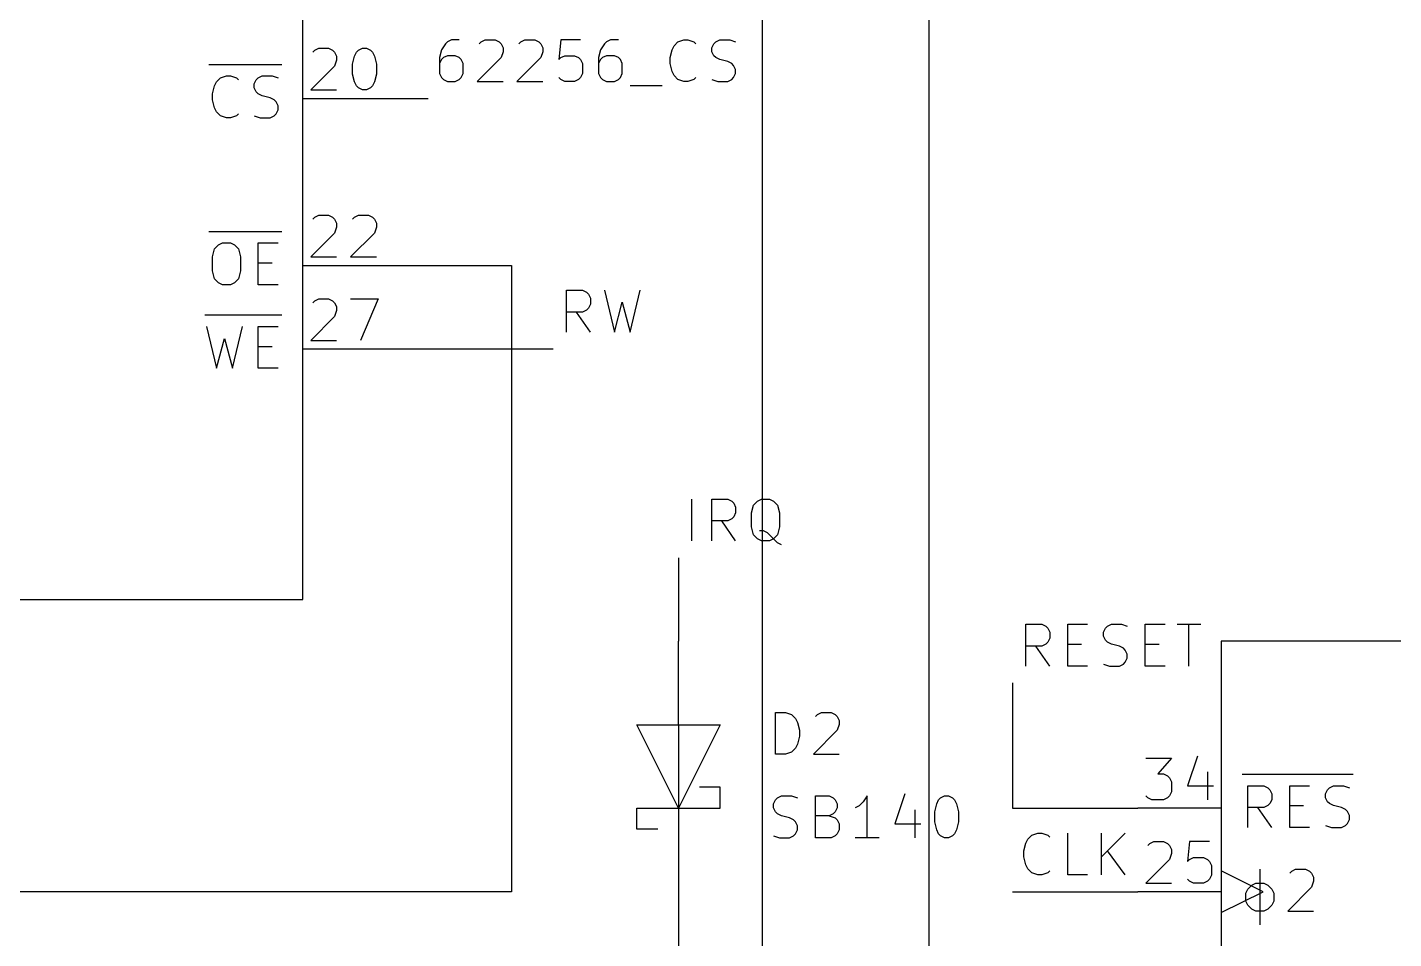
# Model space of a CAD drawing. Header units: millimetres. Extents: x 10 to 287, y -200 to -10.
# Drawn here: x 118.62 to 160.18, y -96.68 to -68.96 of the extents above; entities that cross this region are included whole.
import ezdxf

# ---------------------------------------------------------------- set-up
doc = ezdxf.new("R2010")
doc.units = ezdxf.units.MM
for name, color, linetype in [('BLUE', 174, 'CONTINUOUS'), ('GREENSIXTYFIVE', 129, 'CONTINUOUS'), ('LIGHTGREEN', 92, 'CONTINUOUS'), ('LIGHTRED', 12, 'CONTINUOUS'), ('RED', 14, 'CONTINUOUS'), ('REDSIX', 19, 'CONTINUOUS'), ('WHITE', 250, 'CONTINUOUS')]:
    doc.layers.add(name, color=color, linetype=linetype)

msp = doc.modelspace()

# ---------------------------------------------------------------- linework, layer by layer
at = {"layer": 'BLUE', "linetype": 'CONTINUOUS'}
for p, q in [((140.97, -50.8), (140.97, -189.23)), ((146.05, -99.06), (146.05, -55.88))]:
    msp.add_line(p, q, dxfattribs=at)
at = {"layer": 'GREENSIXTYFIVE', "linetype": 'CONTINUOUS'}
for p, q in [((124.1395, -70.085), (126.365, -70.085)), ((124.1395, -70.085), (126.365, -70.085)), ((124.3148, -70.7399), (124.3753, -70.619)), ((124.3148, -70.7399), (124.3753, -70.619)), ((124.3753, -70.619), (124.4963, -70.498)), ((124.3753, -70.619), (124.4963, -70.498)), ((124.4963, -70.498), (124.6777, -70.4375)), ((124.4963, -70.498), (124.6777, -70.4375)), ((124.6777, -70.4375), (124.7986, -70.4375)), ((124.6777, -70.4375), (124.7986, -70.4375)), ((124.7986, -70.4375), (124.9801, -70.498)), ((124.7986, -70.4375), (124.9801, -70.498)), ((124.9801, -70.498), (125.0405, -70.5585)), ((124.9801, -70.498), (125.0405, -70.5585)), ((125.5244, -70.6794), (125.5848, -70.5585)), ((125.5244, -70.6794), (125.5848, -70.5585)), ((125.5848, -70.5585), (125.6453, -70.498)), ((125.5848, -70.5585), (125.6453, -70.498)), ((125.6453, -70.498), (125.7663, -70.4375)), ((125.6453, -70.498), (125.7663, -70.4375)), ((125.7663, -70.4375), (126.0686, -70.4375)), ((125.7663, -70.4375), (126.0686, -70.4375)), ((126.0686, -70.4375), (126.2501, -70.498)), ((126.0686, -70.4375), (126.2501, -70.498)), ((124.2544, -70.9818), (124.3148, -70.7399)), ((124.2544, -70.9818), (124.3148, -70.7399)), ((124.2544, -71.1632), (124.2544, -70.9818)), ((124.2544, -71.1632), (124.2544, -70.9818)), ((125.5244, -70.8004), (125.5244, -70.6794)), ((125.5244, -70.8004), (125.5244, -70.6794)), ((125.5848, -70.9213), (125.5244, -70.8004)), ((125.5848, -70.9213), (125.5244, -70.8004)), ((125.6453, -70.9818), (125.5848, -70.9213)), ((125.6453, -70.9818), (125.5848, -70.9213)), ((125.7663, -71.0423), (125.6453, -70.9818)), ((125.7663, -71.0423), (125.6453, -70.9818)), ((126.0082, -71.1028), (125.7663, -71.0423)), ((126.0082, -71.1028), (125.7663, -71.0423)), ((124.3148, -71.4051), (124.2544, -71.1632)), ((124.3148, -71.4051), (124.2544, -71.1632)), ((124.3753, -71.5261), (124.3148, -71.4051)), ((124.3753, -71.5261), (124.3148, -71.4051)), ((126.1291, -71.1632), (126.0082, -71.1028)), ((126.1291, -71.1632), (126.0082, -71.1028)), ((126.1896, -71.2237), (126.1291, -71.1632)), ((126.1896, -71.2237), (126.1291, -71.1632)), ((126.2501, -71.3447), (126.1896, -71.2237)), ((126.2501, -71.3447), (126.1896, -71.2237)), ((126.1896, -71.5866), (126.2501, -71.4656)), ((126.1896, -71.5866), (126.2501, -71.4656)), ((126.2501, -71.4656), (126.2501, -71.3447)), ((126.2501, -71.4656), (126.2501, -71.3447)), ((124.4963, -71.6471), (124.3753, -71.5261)), ((124.4963, -71.6471), (124.3753, -71.5261)), ((124.6777, -71.7075), (124.4963, -71.6471)), ((124.6777, -71.7075), (124.4963, -71.6471)), ((124.7986, -71.7075), (124.6777, -71.7075)), ((124.7986, -71.7075), (124.6777, -71.7075)), ((124.9801, -71.6471), (124.7986, -71.7075)), ((124.9801, -71.6471), (124.7986, -71.7075)), ((125.0405, -71.5866), (124.9801, -71.6471)), ((125.0405, -71.5866), (124.9801, -71.6471)), ((125.5244, -71.6471), (125.7058, -71.7075)), ((125.5244, -71.6471), (125.7058, -71.7075)), ((125.7058, -71.7075), (126.0082, -71.7075)), ((125.7058, -71.7075), (126.0082, -71.7075)), ((126.0082, -71.7075), (126.1291, -71.6471)), ((126.0082, -71.7075), (126.1291, -71.6471)), ((126.1291, -71.6471), (126.1896, -71.5866)), ((126.1291, -71.6471), (126.1896, -71.5866)), ((124.1395, -75.165), (126.365, -75.165)), ((124.1395, -75.165), (126.365, -75.165)), ((124.3148, -75.699), (124.4358, -75.578)), ((124.3148, -75.699), (124.4358, -75.578)), ((124.4358, -75.578), (124.5567, -75.5175)), ((124.4358, -75.578), (124.5567, -75.5175)), ((124.5567, -75.5175), (124.7986, -75.5175)), ((124.5567, -75.5175), (124.7986, -75.5175)), ((124.7986, -75.5175), (124.9196, -75.578)), ((124.7986, -75.5175), (124.9196, -75.578)), ((124.9196, -75.578), (125.0405, -75.699)), ((124.9196, -75.578), (125.0405, -75.699)), ((125.6453, -76.7875), (125.6453, -75.5175)), ((125.6453, -75.5175), (126.2501, -75.5175)), ((125.6453, -76.7875), (125.6453, -75.5175)), ((125.6453, -75.5175), (126.2501, -75.5175)), ((124.2544, -75.9409), (124.3148, -75.699)), ((124.2544, -75.9409), (124.3148, -75.699)), ((124.2544, -76.3642), (124.2544, -75.9409)), ((124.2544, -76.3642), (124.2544, -75.9409)), ((125.0405, -75.699), (125.101, -75.9409)), ((125.0405, -75.699), (125.101, -75.9409)), ((125.101, -75.9409), (125.101, -76.3642)), ((125.101, -75.9409), (125.101, -76.3642)), ((124.3148, -76.6061), (124.2544, -76.3642)), ((124.3148, -76.6061), (124.2544, -76.3642)), ((125.101, -76.3642), (125.0405, -76.6061)), ((125.101, -76.3642), (125.0405, -76.6061)), ((125.6453, -76.1223), (126.0687, -76.1223)), ((125.6453, -76.1223), (126.0687, -76.1223)), ((124.4358, -76.7271), (124.3148, -76.6061)), ((124.4358, -76.7271), (124.3148, -76.6061)), ((124.5567, -76.7875), (124.4358, -76.7271)), ((124.5567, -76.7875), (124.4358, -76.7271)), ((124.7986, -76.7875), (124.5567, -76.7875)), ((124.7986, -76.7875), (124.5567, -76.7875)), ((124.9196, -76.7271), (124.7986, -76.7875)), ((124.9196, -76.7271), (124.7986, -76.7875)), ((125.0405, -76.6061), (124.9196, -76.7271)), ((125.0405, -76.6061), (124.9196, -76.7271)), ((126.2501, -76.7875), (125.6453, -76.7875)), ((126.2501, -76.7875), (125.6453, -76.7875)), ((124.0186, -77.705), (126.365, -77.705)), ((124.0186, -77.705), (126.365, -77.705)), ((124.073, -78.0575), (124.3754, -79.3275)), ((124.073, -78.0575), (124.3754, -79.3275)), ((124.8592, -79.3275), (125.1616, -78.0575)), ((124.8592, -79.3275), (125.1616, -78.0575)), ((125.6453, -79.3275), (125.6453, -78.0575)), ((125.6453, -78.0575), (126.2501, -78.0575)), ((125.6453, -79.3275), (125.6453, -78.0575)), ((125.6453, -78.0575), (126.2501, -78.0575)), ((124.3754, -79.3275), (124.6173, -78.4204)), ((124.3754, -79.3275), (124.6173, -78.4204)), ((124.6173, -78.4204), (124.8592, -79.3275)), ((124.6173, -78.4204), (124.8592, -79.3275)), ((125.6453, -78.6623), (126.0687, -78.6623)), ((125.6453, -78.6623), (126.0687, -78.6623)), ((126.2501, -79.3275), (125.6453, -79.3275)), ((126.2501, -79.3275), (125.6453, -79.3275)), ((141.3835, -91.0665), (141.3835, -89.7965)), ((141.3835, -89.7965), (141.6859, -89.7965)), ((141.6859, -89.7965), (141.8673, -89.857)), ((141.8673, -89.857), (141.9883, -89.978)), ((141.9883, -89.978), (142.0488, -90.0989)), ((142.0488, -90.0989), (142.1092, -90.3408)), ((142.5931, -89.9175), (142.6535, -89.857)), ((142.6535, -89.857), (142.7745, -89.7965)), ((142.7745, -89.7965), (143.0769, -89.7965)), ((143.0769, -89.7965), (143.1978, -89.857)), ((143.1978, -89.857), (143.2583, -89.9175)), ((143.2583, -89.9175), (143.3188, -90.0384)), ((143.3188, -90.1594), (143.2583, -90.3408)), ((143.3188, -90.0384), (143.3188, -90.1594)), ((142.1092, -90.5222), (142.0488, -90.7641)), ((142.1092, -90.3408), (142.1092, -90.5222)), ((143.2583, -90.3408), (142.5326, -91.0665)), ((141.8673, -91.0061), (141.6859, -91.0665)), ((141.9883, -90.8851), (141.8673, -91.0061)), ((142.0488, -90.7641), (141.9883, -90.8851)), ((141.6859, -91.0665), (141.3835, -91.0665)), ((142.5326, -91.0665), (143.3188, -91.0665)), ((155.575, -91.675), (158.9495, -91.675)), ((155.575, -91.675), (158.9495, -91.675)), ((155.7503, -93.2975), (155.7503, -92.0275)), ((155.7503, -92.0275), (156.2341, -92.0275)), ((155.7503, -93.2975), (155.7503, -92.0275)), ((155.7503, -92.0275), (156.2341, -92.0275)), ((156.2341, -92.0275), (156.3551, -92.088)), ((156.2341, -92.0275), (156.3551, -92.088)), ((156.3551, -92.088), (156.4156, -92.1485)), ((156.3551, -92.088), (156.4156, -92.1485)), ((156.4156, -92.1485), (156.476, -92.2694)), ((156.4156, -92.1485), (156.476, -92.2694)), ((157.0203, -93.2975), (157.0203, -92.0275)), ((157.0203, -92.0275), (157.6251, -92.0275)), ((157.0203, -93.2975), (157.0203, -92.0275)), ((157.0203, -92.0275), (157.6251, -92.0275)), ((158.1089, -92.2694), (158.1693, -92.1485)), ((158.1089, -92.2694), (158.1693, -92.1485)), ((158.1693, -92.1485), (158.2298, -92.088)), ((158.1693, -92.1485), (158.2298, -92.088)), ((158.2298, -92.088), (158.3508, -92.0275)), ((158.2298, -92.088), (158.3508, -92.0275)), ((158.3508, -92.0275), (158.6531, -92.0275)), ((158.3508, -92.0275), (158.6531, -92.0275)), ((158.6531, -92.0275), (158.8346, -92.088)), ((158.6531, -92.0275), (158.8346, -92.088)), ((141.3231, -92.5784), (141.3835, -92.4575)), ((141.3231, -92.6994), (141.3231, -92.5784)), ((141.3835, -92.4575), (141.444, -92.397)), ((141.444, -92.397), (141.565, -92.3365)), ((141.565, -92.3365), (141.8673, -92.3365)), ((141.8673, -92.3365), (142.0488, -92.397)), ((142.593, -93.6065), (142.593, -92.3365)), ((142.593, -92.3365), (143.0164, -92.3365)), ((143.0164, -92.3365), (143.1373, -92.397)), ((143.1373, -92.397), (143.1978, -92.4575)), ((143.1978, -92.4575), (143.2583, -92.5784)), ((143.2583, -92.5784), (143.2583, -92.6994)), ((143.9235, -92.6389), (143.8026, -92.6994)), ((144.0445, -92.518), (143.9235, -92.6389)), ((144.1654, -92.3365), (144.0445, -92.518)), ((144.1654, -93.6065), (144.1654, -92.3365)), ((145.3144, -92.2761), (145.0121, -93.1832)), ((146.2216, -92.8203), (146.282, -92.5784)), ((146.282, -92.5784), (146.3425, -92.4575)), ((146.3425, -92.4575), (146.403, -92.397)), ((146.403, -92.397), (146.5239, -92.3365)), ((146.5239, -92.3365), (146.6449, -92.3365)), ((146.6449, -92.3365), (146.7658, -92.397)), ((146.7658, -92.397), (146.8263, -92.4575)), ((146.8263, -92.4575), (146.8868, -92.5784)), ((146.8868, -92.5784), (146.9473, -92.8203)), ((156.3551, -92.6323), (156.2341, -92.6928)), ((156.3551, -92.6323), (156.2341, -92.6928)), ((156.4156, -92.5718), (156.3551, -92.6323)), ((156.4156, -92.5718), (156.3551, -92.6323)), ((156.476, -92.4509), (156.4156, -92.5718)), ((156.476, -92.4509), (156.4156, -92.5718)), ((156.476, -92.2694), (156.476, -92.4509)), ((156.476, -92.2694), (156.476, -92.4509)), ((157.0203, -92.6323), (157.4437, -92.6323)), ((157.0203, -92.6323), (157.4437, -92.6323)), ((158.1089, -92.3904), (158.1089, -92.2694)), ((158.1089, -92.3904), (158.1089, -92.2694)), ((158.1693, -92.5113), (158.1089, -92.3904)), ((158.1693, -92.5113), (158.1089, -92.3904)), ((158.2298, -92.5718), (158.1693, -92.5113)), ((158.2298, -92.5718), (158.1693, -92.5113)), ((158.3508, -92.6323), (158.2298, -92.5718)), ((158.3508, -92.6323), (158.2298, -92.5718)), ((158.5927, -92.6928), (158.3508, -92.6323)), ((158.5927, -92.6928), (158.3508, -92.6323)), ((141.3835, -92.8203), (141.3231, -92.6994)), ((141.444, -92.8808), (141.3835, -92.8203)), ((141.565, -92.9413), (141.444, -92.8808)), ((141.8069, -93.0018), (141.565, -92.9413)), ((141.9278, -93.0622), (141.8069, -93.0018)), ((141.9883, -93.1227), (141.9278, -93.0622)), ((143.0164, -92.9413), (142.593, -92.9413)), ((143.1373, -92.8808), (143.0164, -92.9413)), ((143.0164, -92.9413), (143.1978, -93.0018)), ((143.1978, -92.8203), (143.1373, -92.8808)), ((143.2583, -92.6994), (143.1978, -92.8203)), ((143.1978, -93.0018), (143.2583, -93.0622)), ((143.2583, -93.0622), (143.3187, -93.1832)), ((145.6168, -92.7599), (145.6168, -93.6065)), ((146.2216, -93.1227), (146.2216, -92.8203)), ((146.9473, -92.8203), (146.9473, -93.1227)), ((156.2341, -92.6928), (155.7503, -92.6928)), ((156.2341, -92.6928), (155.7503, -92.6928)), ((156.476, -93.2975), (156.0527, -92.6928)), ((156.476, -93.2975), (156.0527, -92.6928)), ((158.7136, -92.7532), (158.5927, -92.6928)), ((158.7136, -92.7532), (158.5927, -92.6928)), ((158.7741, -92.8137), (158.7136, -92.7532)), ((158.7741, -92.8137), (158.7136, -92.7532)), ((158.8346, -92.9347), (158.7741, -92.8137)), ((158.8346, -92.9347), (158.7741, -92.8137)), ((158.7741, -93.1766), (158.8346, -93.0556)), ((158.7741, -93.1766), (158.8346, -93.0556)), ((158.8346, -93.0556), (158.8346, -92.9347)), ((158.8346, -93.0556), (158.8346, -92.9347)), ((141.9278, -93.5461), (141.9883, -93.4856)), ((142.0488, -93.2437), (141.9883, -93.1227)), ((141.9883, -93.4856), (142.0488, -93.3646)), ((142.0488, -93.3646), (142.0488, -93.2437)), ((143.2583, -93.4856), (143.1978, -93.5461)), ((143.3187, -93.3646), (143.2583, -93.4856)), ((143.3187, -93.1832), (143.3187, -93.3646)), ((145.0121, -93.1832), (145.7982, -93.1832)), ((146.282, -93.3646), (146.2216, -93.1227)), ((146.3425, -93.4856), (146.282, -93.3646)), ((146.403, -93.5461), (146.3425, -93.4856)), ((146.8263, -93.4856), (146.7658, -93.5461)), ((146.8868, -93.3646), (146.8263, -93.4856)), ((146.9473, -93.1227), (146.8868, -93.3646)), ((157.6251, -93.2975), (157.0203, -93.2975)), ((157.6251, -93.2975), (157.0203, -93.2975)), ((158.1089, -93.2371), (158.2903, -93.2975)), ((158.1089, -93.2371), (158.2903, -93.2975)), ((158.2903, -93.2975), (158.5927, -93.2975)), ((158.2903, -93.2975), (158.5927, -93.2975)), ((158.5927, -93.2975), (158.7136, -93.2371)), ((158.5927, -93.2975), (158.7136, -93.2371)), ((158.7136, -93.2371), (158.7741, -93.1766)), ((158.7136, -93.2371), (158.7741, -93.1766)), ((141.3231, -93.5461), (141.5045, -93.6065)), ((141.5045, -93.6065), (141.8069, -93.6065)), ((141.8069, -93.6065), (141.9278, -93.5461)), ((143.0768, -93.6065), (142.593, -93.6065)), ((143.1978, -93.5461), (143.0768, -93.6065)), ((144.5283, -93.6065), (143.8026, -93.6065)), ((146.5239, -93.6065), (146.403, -93.5461)), ((146.6449, -93.6065), (146.5239, -93.6065)), ((146.7658, -93.5461), (146.6449, -93.6065)), ((156.1132, -94.5675), (156.1132, -96.2609)), ((156.1132, -94.5675), (156.1132, -96.2609)), ((157.0204, -94.6885), (157.0808, -94.628)), ((157.0204, -94.6885), (157.0808, -94.628)), ((157.0808, -94.628), (157.2018, -94.5675)), ((157.0808, -94.628), (157.2018, -94.5675)), ((157.2018, -94.5675), (157.5042, -94.5675)), ((157.2018, -94.5675), (157.5042, -94.5675)), ((157.5042, -94.5675), (157.6251, -94.628)), ((157.5042, -94.5675), (157.6251, -94.628)), ((157.6251, -94.628), (157.6856, -94.6885)), ((157.6251, -94.628), (157.6856, -94.6885)), ((157.6856, -94.6885), (157.7461, -94.8094)), ((157.6856, -94.6885), (157.7461, -94.8094)), ((155.6899, -95.2932), (155.7503, -95.1723)), ((155.6899, -95.2932), (155.7503, -95.1723)), ((155.7503, -95.1723), (155.8713, -95.0513)), ((155.7503, -95.1723), (155.8713, -95.0513)), ((155.8713, -95.0513), (155.9922, -94.9909)), ((155.8713, -95.0513), (155.9922, -94.9909)), ((155.9922, -94.9909), (156.2341, -94.9909)), ((155.9922, -94.9909), (156.2341, -94.9909)), ((156.2341, -94.9909), (156.3551, -95.0513)), ((156.2341, -94.9909), (156.3551, -95.0513)), ((156.3551, -95.0513), (156.476, -95.1723)), ((156.3551, -95.0513), (156.476, -95.1723)), ((156.476, -95.1723), (156.5365, -95.2932)), ((156.476, -95.1723), (156.5365, -95.2932)), ((157.6856, -95.1118), (156.9599, -95.8375)), ((157.6856, -95.1118), (156.9599, -95.8375)), ((157.7461, -94.9304), (157.6856, -95.1118)), ((157.7461, -94.9304), (157.6856, -95.1118)), ((157.7461, -94.8094), (157.7461, -94.9304)), ((157.7461, -94.8094), (157.7461, -94.9304)), ((155.6899, -95.5351), (155.6899, -95.2932)), ((155.6899, -95.5351), (155.6899, -95.2932)), ((155.7503, -95.6561), (155.6899, -95.5351)), ((155.7503, -95.6561), (155.6899, -95.5351)), ((156.5365, -95.5351), (156.476, -95.6561)), ((156.5365, -95.5351), (156.476, -95.6561)), ((156.5365, -95.2932), (156.5365, -95.5351)), ((156.5365, -95.2932), (156.5365, -95.5351)), ((155.8713, -95.7771), (155.7503, -95.6561)), ((155.8713, -95.7771), (155.7503, -95.6561)), ((155.9922, -95.8375), (155.8713, -95.7771)), ((155.9922, -95.8375), (155.8713, -95.7771)), ((156.2341, -95.8375), (155.9922, -95.8375)), ((156.2341, -95.8375), (155.9922, -95.8375)), ((156.3551, -95.7771), (156.2341, -95.8375)), ((156.3551, -95.7771), (156.2341, -95.8375)), ((156.476, -95.6561), (156.3551, -95.7771)), ((156.476, -95.6561), (156.3551, -95.7771)), ((156.9599, -95.8375), (157.7461, -95.8375)), ((156.9599, -95.8375), (157.7461, -95.8375))]:
    msp.add_line(p, q, dxfattribs=at)
at = {"layer": 'LIGHTGREEN', "linetype": 'CONTINUOUS'}
for p, q in [((129.54, -71.12), (130.81, -71.12)), ((129.54, -76.2), (133.35, -76.2)), ((133.35, -76.2), (133.35, -95.25)), ((129.54, -78.74), (134.62, -78.74)), ((138.43, -85.09), (138.43, -87.63)), ((148.59, -88.9), (148.59, -92.71)), ((148.59, -92.71), (152.4, -92.71)), ((133.35, -95.25), (102.87, -95.25)), ((138.43, -95.25), (138.43, -100.33)), ((148.59, -95.25), (152.4, -95.25))]:
    msp.add_line(p, q, dxfattribs=at)
at = {"layer": 'LIGHTRED', "linetype": 'CONTINUOUS'}
for p, q in [((127.3024, -69.7139), (127.3628, -69.6534)), ((127.3024, -69.7139), (127.3628, -69.6534)), ((127.3628, -69.6534), (127.4838, -69.5929)), ((127.3628, -69.6534), (127.4838, -69.5929)), ((127.4838, -69.5929), (127.7862, -69.5929)), ((127.4838, -69.5929), (127.7862, -69.5929)), ((127.7862, -69.5929), (127.9071, -69.6534)), ((127.7862, -69.5929), (127.9071, -69.6534)), ((127.9071, -69.6534), (127.9676, -69.7139)), ((127.9071, -69.6534), (127.9676, -69.7139)), ((127.9676, -69.7139), (128.0281, -69.8348)), ((127.9676, -69.7139), (128.0281, -69.8348)), ((128.5723, -69.8348), (128.6328, -69.7139)), ((128.5723, -69.8348), (128.6328, -69.7139)), ((128.6328, -69.7139), (128.6933, -69.6534)), ((128.6328, -69.7139), (128.6933, -69.6534)), ((128.6933, -69.6534), (128.8142, -69.5929)), ((128.6933, -69.6534), (128.8142, -69.5929)), ((128.8142, -69.5929), (128.9352, -69.5929)), ((128.8142, -69.5929), (128.9352, -69.5929)), ((128.9352, -69.5929), (129.0561, -69.6534)), ((128.9352, -69.5929), (129.0561, -69.6534)), ((129.0561, -69.6534), (129.1166, -69.7139)), ((129.0561, -69.6534), (129.1166, -69.7139)), ((129.1166, -69.7139), (129.1771, -69.8348)), ((129.1166, -69.7139), (129.1771, -69.8348)), ((127.9676, -70.1372), (127.2419, -70.8629)), ((127.9676, -70.1372), (127.2419, -70.8629)), ((128.0281, -69.9558), (127.9676, -70.1372)), ((128.0281, -69.9558), (127.9676, -70.1372)), ((128.0281, -69.8348), (128.0281, -69.9558)), ((128.0281, -69.8348), (128.0281, -69.9558)), ((128.5119, -70.0767), (128.5723, -69.8348)), ((128.5119, -70.0767), (128.5723, -69.8348)), ((128.5119, -70.3791), (128.5119, -70.0767)), ((128.5119, -70.3791), (128.5119, -70.0767)), ((129.1771, -69.8348), (129.2376, -70.0767)), ((129.1771, -69.8348), (129.2376, -70.0767)), ((129.2376, -70.0767), (129.2376, -70.3791)), ((129.2376, -70.0767), (129.2376, -70.3791)), ((128.5723, -70.621), (128.5119, -70.3791)), ((128.5723, -70.621), (128.5119, -70.3791)), ((128.6328, -70.742), (128.5723, -70.621)), ((128.6328, -70.742), (128.5723, -70.621)), ((129.1771, -70.621), (129.1166, -70.742)), ((129.1771, -70.621), (129.1166, -70.742)), ((129.2376, -70.3791), (129.1771, -70.621)), ((129.2376, -70.3791), (129.1771, -70.621)), ((127.2419, -70.8629), (128.0281, -70.8629)), ((127.2419, -70.8629), (128.0281, -70.8629)), ((128.6933, -70.8025), (128.6328, -70.742)), ((128.6933, -70.8025), (128.6328, -70.742)), ((128.8142, -70.8629), (128.6933, -70.8025)), ((128.8142, -70.8629), (128.6933, -70.8025)), ((128.9352, -70.8629), (128.8142, -70.8629)), ((128.9352, -70.8629), (128.8142, -70.8629)), ((129.0561, -70.8025), (128.9352, -70.8629)), ((129.0561, -70.8025), (128.9352, -70.8629)), ((129.1166, -70.742), (129.0561, -70.8025)), ((129.1166, -70.742), (129.0561, -70.8025)), ((127.3024, -74.7939), (127.3628, -74.7334)), ((127.3024, -74.7939), (127.3628, -74.7334)), ((127.3628, -74.7334), (127.4838, -74.6729)), ((127.3628, -74.7334), (127.4838, -74.6729)), ((127.4838, -74.6729), (127.7862, -74.6729)), ((127.4838, -74.6729), (127.7862, -74.6729)), ((127.7862, -74.6729), (127.9071, -74.7334)), ((127.7862, -74.6729), (127.9071, -74.7334)), ((127.9071, -74.7334), (127.9676, -74.7939)), ((127.9071, -74.7334), (127.9676, -74.7939)), ((127.9676, -74.7939), (128.0281, -74.9148)), ((127.9676, -74.7939), (128.0281, -74.9148)), ((128.5119, -74.7939), (128.5723, -74.7334)), ((128.5119, -74.7939), (128.5723, -74.7334)), ((128.5723, -74.7334), (128.6933, -74.6729)), ((128.5723, -74.7334), (128.6933, -74.6729)), ((128.6933, -74.6729), (128.9957, -74.6729)), ((128.6933, -74.6729), (128.9957, -74.6729)), ((128.9957, -74.6729), (129.1166, -74.7334)), ((128.9957, -74.6729), (129.1166, -74.7334)), ((129.1166, -74.7334), (129.1771, -74.7939)), ((129.1166, -74.7334), (129.1771, -74.7939)), ((129.1771, -74.7939), (129.2376, -74.9148)), ((129.1771, -74.7939), (129.2376, -74.9148)), ((127.9676, -75.2172), (127.2419, -75.9429)), ((127.9676, -75.2172), (127.2419, -75.9429)), ((128.0281, -75.0358), (127.9676, -75.2172)), ((128.0281, -75.0358), (127.9676, -75.2172)), ((128.0281, -74.9148), (128.0281, -75.0358)), ((128.0281, -74.9148), (128.0281, -75.0358)), ((129.1771, -75.2172), (128.4514, -75.9429)), ((129.1771, -75.2172), (128.4514, -75.9429)), ((129.2376, -75.0358), (129.1771, -75.2172)), ((129.2376, -75.0358), (129.1771, -75.2172)), ((129.2376, -74.9148), (129.2376, -75.0358)), ((129.2376, -74.9148), (129.2376, -75.0358)), ((127.2419, -75.9429), (128.0281, -75.9429)), ((127.2419, -75.9429), (128.0281, -75.9429)), ((128.4514, -75.9429), (129.2376, -75.9429)), ((128.4514, -75.9429), (129.2376, -75.9429)), ((127.3024, -77.3339), (127.3628, -77.2734)), ((127.3024, -77.3339), (127.3628, -77.2734)), ((127.3628, -77.2734), (127.4838, -77.2129)), ((127.3628, -77.2734), (127.4838, -77.2129)), ((127.4838, -77.2129), (127.7862, -77.2129)), ((127.4838, -77.2129), (127.7862, -77.2129)), ((127.7862, -77.2129), (127.9071, -77.2734)), ((127.7862, -77.2129), (127.9071, -77.2734)), ((127.9071, -77.2734), (127.9676, -77.3339)), ((127.9071, -77.2734), (127.9676, -77.3339)), ((128.4514, -77.2129), (129.298, -77.2129)), ((128.4514, -77.2129), (129.298, -77.2129)), ((129.298, -77.2129), (128.7538, -78.4829)), ((129.298, -77.2129), (128.7538, -78.4829)), ((127.9676, -77.3339), (128.0281, -77.4548)), ((127.9676, -77.3339), (128.0281, -77.4548)), ((128.0281, -77.5758), (127.9676, -77.7572)), ((128.0281, -77.5758), (127.9676, -77.7572)), ((128.0281, -77.4548), (128.0281, -77.5758)), ((128.0281, -77.4548), (128.0281, -77.5758)), ((127.9676, -77.7572), (127.2419, -78.4829)), ((127.9676, -77.7572), (127.2419, -78.4829)), ((127.2419, -78.4829), (128.0281, -78.4829)), ((127.2419, -78.4829), (128.0281, -78.4829)), ((152.6419, -91.1829), (153.4281, -91.1829)), ((152.6419, -91.1829), (153.4281, -91.1829)), ((153.4281, -91.1829), (153.0047, -91.6667)), ((153.4281, -91.1829), (153.0047, -91.6667)), ((154.2142, -91.1225), (153.9119, -92.0296)), ((154.2142, -91.1225), (153.9119, -92.0296)), ((153.0047, -91.6667), (153.1862, -91.6667)), ((153.0047, -91.6667), (153.1862, -91.6667)), ((153.1862, -91.6667), (153.3071, -91.7272)), ((153.1862, -91.6667), (153.3071, -91.7272)), ((153.3071, -91.7272), (153.3676, -91.7877)), ((153.3071, -91.7272), (153.3676, -91.7877)), ((153.3676, -91.7877), (153.4281, -91.9086)), ((153.3676, -91.7877), (153.4281, -91.9086)), ((154.5166, -91.6063), (154.5166, -92.4529)), ((154.5166, -91.6063), (154.5166, -92.4529)), ((153.4281, -92.211), (153.3676, -92.332)), ((153.4281, -92.211), (153.3676, -92.332)), ((153.4281, -91.9086), (153.4281, -92.211)), ((153.4281, -91.9086), (153.4281, -92.211)), ((153.9119, -92.0296), (154.698, -92.0296)), ((153.9119, -92.0296), (154.698, -92.0296)), ((152.7024, -92.3925), (152.6419, -92.332)), ((152.7024, -92.3925), (152.6419, -92.332)), ((152.8233, -92.4529), (152.7024, -92.3925)), ((152.8233, -92.4529), (152.7024, -92.3925)), ((153.1862, -92.4529), (152.8233, -92.4529)), ((153.1862, -92.4529), (152.8233, -92.4529)), ((153.3071, -92.3925), (153.1862, -92.4529)), ((153.3071, -92.3925), (153.1862, -92.4529)), ((153.3676, -92.332), (153.3071, -92.3925)), ((153.3676, -92.332), (153.3071, -92.3925)), ((152.7024, -93.8439), (152.7628, -93.7834)), ((152.7024, -93.8439), (152.7628, -93.7834)), ((152.7628, -93.7834), (152.8838, -93.7229)), ((152.7628, -93.7834), (152.8838, -93.7229)), ((152.8838, -93.7229), (153.1862, -93.7229)), ((152.8838, -93.7229), (153.1862, -93.7229)), ((153.1862, -93.7229), (153.3071, -93.7834)), ((153.1862, -93.7229), (153.3071, -93.7834)), ((153.3071, -93.7834), (153.3676, -93.8439)), ((153.3071, -93.7834), (153.3676, -93.8439)), ((153.3676, -93.8439), (153.4281, -93.9648)), ((153.3676, -93.8439), (153.4281, -93.9648)), ((153.9723, -93.7229), (153.9119, -94.3277)), ((153.9723, -93.7229), (153.9119, -94.3277)), ((154.5771, -93.7229), (153.9723, -93.7229)), ((154.5771, -93.7229), (153.9723, -93.7229)), ((153.3676, -94.2672), (152.6419, -94.9929)), ((153.3676, -94.2672), (152.6419, -94.9929)), ((153.4281, -94.0858), (153.3676, -94.2672)), ((153.4281, -94.0858), (153.3676, -94.2672)), ((153.4281, -93.9648), (153.4281, -94.0858)), ((153.4281, -93.9648), (153.4281, -94.0858)), ((153.9119, -94.3277), (153.9723, -94.2672)), ((153.9119, -94.3277), (153.9723, -94.2672)), ((153.9723, -94.2672), (154.0933, -94.2067)), ((153.9723, -94.2672), (154.0933, -94.2067)), ((154.0933, -94.2067), (154.3957, -94.2067)), ((154.0933, -94.2067), (154.3957, -94.2067)), ((154.3957, -94.2067), (154.5166, -94.2672)), ((154.3957, -94.2067), (154.5166, -94.2672)), ((154.5166, -94.2672), (154.5771, -94.3277)), ((154.5166, -94.2672), (154.5771, -94.3277)), ((154.5771, -94.3277), (154.6376, -94.4486)), ((154.5771, -94.3277), (154.6376, -94.4486)), ((154.6376, -94.751), (154.5771, -94.872)), ((154.6376, -94.751), (154.5771, -94.872)), ((154.6376, -94.4486), (154.6376, -94.751)), ((154.6376, -94.4486), (154.6376, -94.751)), ((152.6419, -94.9929), (153.4281, -94.9929)), ((152.6419, -94.9929), (153.4281, -94.9929)), ((153.9723, -94.9325), (153.9119, -94.872)), ((153.9723, -94.9325), (153.9119, -94.872)), ((154.0933, -94.9929), (153.9723, -94.9325)), ((154.0933, -94.9929), (153.9723, -94.9325)), ((154.3957, -94.9929), (154.0933, -94.9929)), ((154.3957, -94.9929), (154.0933, -94.9929)), ((154.5166, -94.9325), (154.3957, -94.9929)), ((154.5166, -94.9325), (154.3957, -94.9929)), ((154.5771, -94.872), (154.5166, -94.9325)), ((154.5771, -94.872), (154.5166, -94.9325))]:
    msp.add_line(p, q, dxfattribs=at)
at = {"layer": 'RED', "linetype": 'CONTINUOUS'}
for p, q in [((127, -86.36), (127, -45.72)), ((127, -71.12), (129.54, -71.12)), ((127, -71.12), (129.54, -71.12)), ((127, -76.2), (129.54, -76.2)), ((127, -76.2), (129.54, -76.2)), ((127, -78.74), (129.54, -78.74)), ((127, -78.74), (129.54, -78.74)), ((106.68, -86.36), (127, -86.36)), ((138.43, -90.17), (138.43, -87.63)), ((154.94, -87.63), (154.94, -153.67)), ((170.18, -87.63), (154.94, -87.63)), ((137.16, -90.17), (139.7, -90.17)), ((138.43, -92.71), (137.16, -90.17)), ((139.7, -90.17), (138.43, -92.71)), ((138.43, -90.17), (138.43, -92.71)), ((139.7, -92.075), (139.065, -92.075)), ((139.7, -92.71), (139.7, -92.075)), ((137.16, -93.345), (137.16, -92.71)), ((137.16, -92.71), (139.7, -92.71)), ((138.43, -92.71), (138.43, -95.25)), ((154.94, -92.71), (152.4, -92.71)), ((154.94, -92.71), (152.4, -92.71)), ((137.795, -93.345), (137.16, -93.345)), ((156.21, -95.25), (154.94, -94.615)), ((156.21, -95.25), (154.94, -94.615)), ((154.94, -95.25), (152.4, -95.25)), ((154.94, -95.25), (152.4, -95.25)), ((154.94, -95.885), (156.21, -95.25)), ((154.94, -95.885), (156.21, -95.25))]:
    msp.add_line(p, q, dxfattribs=at)
at = {"layer": 'REDSIX', "linetype": 'CONTINUOUS'}
for p, q in [((131.3982, -69.3974), (131.3377, -69.4579)), ((131.5191, -69.3369), (131.3982, -69.3974)), ((131.761, -69.3369), (131.5191, -69.3369)), ((132.3658, -69.4579), (132.4262, -69.3974)), ((132.4262, -69.3974), (132.5472, -69.3369)), ((132.5472, -69.3369), (132.8496, -69.3369)), ((132.8496, -69.3369), (132.9705, -69.3974)), ((132.9705, -69.3974), (133.031, -69.4579)), ((133.5753, -69.4579), (133.6357, -69.3974)), ((133.6357, -69.3974), (133.7567, -69.3369)), ((133.7567, -69.3369), (134.0591, -69.3369)), ((134.0591, -69.3369), (134.18, -69.3974)), ((134.18, -69.3974), (134.2405, -69.4579)), ((134.8452, -69.3369), (134.7848, -69.9417)), ((135.45, -69.3369), (134.8452, -69.3369)), ((136.2362, -69.3974), (136.1757, -69.4579)), ((136.3571, -69.3369), (136.2362, -69.3974)), ((136.599, -69.3369), (136.3571, -69.3369)), ((138.2923, -69.5184), (138.4133, -69.3974)), ((138.4133, -69.3974), (138.5947, -69.3369)), ((138.5947, -69.3369), (138.7156, -69.3369)), ((138.7156, -69.3369), (138.8971, -69.3974)), ((138.8971, -69.3974), (138.9575, -69.4579)), ((139.5018, -69.4579), (139.5623, -69.3974)), ((139.5623, -69.3974), (139.6833, -69.3369)), ((139.6833, -69.3369), (139.9856, -69.3369)), ((139.9856, -69.3369), (140.1671, -69.3974)), ((131.2167, -69.6393), (131.1563, -69.8812)), ((131.3377, -69.4579), (131.2167, -69.6393)), ((131.3982, -69.8207), (131.2772, -69.8812)), ((131.6401, -69.8207), (131.3982, -69.8207)), ((131.761, -69.8812), (131.6401, -69.8207)), ((133.031, -69.4579), (133.0915, -69.5788)), ((133.0915, -69.6998), (133.031, -69.8812)), ((133.0915, -69.5788), (133.0915, -69.6998)), ((134.2405, -69.4579), (134.301, -69.5788)), ((134.301, -69.6998), (134.2405, -69.8812)), ((134.301, -69.5788), (134.301, -69.6998)), ((134.8452, -69.8812), (134.9662, -69.8207)), ((134.9662, -69.8207), (135.2686, -69.8207)), ((135.2686, -69.8207), (135.3895, -69.8812)), ((136.0547, -69.6393), (135.9943, -69.8812)), ((136.1757, -69.4579), (136.0547, -69.6393)), ((136.2362, -69.8207), (136.1152, -69.8812)), ((136.4781, -69.8207), (136.2362, -69.8207)), ((136.599, -69.8812), (136.4781, -69.8207)), ((138.1714, -69.8812), (138.2318, -69.6393)), ((138.2318, -69.6393), (138.2923, -69.5184)), ((139.4414, -69.5788), (139.5018, -69.4579)), ((139.4414, -69.6998), (139.4414, -69.5788)), ((139.5018, -69.8207), (139.4414, -69.6998)), ((139.5623, -69.8812), (139.5018, -69.8207)), ((131.1563, -69.8812), (131.1563, -70.365)), ((131.2167, -69.9417), (131.1563, -70.0626)), ((131.2772, -69.8812), (131.2167, -69.9417)), ((131.8215, -69.9417), (131.761, -69.8812)), ((131.882, -70.0626), (131.8215, -69.9417)), ((131.882, -70.365), (131.882, -70.0626)), ((133.031, -69.8812), (132.3053, -70.6069)), ((134.2405, -69.8812), (133.5148, -70.6069)), ((134.7848, -69.9417), (134.8452, -69.8812)), ((135.3895, -69.8812), (135.45, -69.9417)), ((135.45, -69.9417), (135.5105, -70.0626)), ((135.5105, -70.0626), (135.5105, -70.365)), ((135.9943, -69.8812), (135.9943, -70.365)), ((136.0547, -69.9417), (135.9943, -70.0626)), ((136.1152, -69.8812), (136.0547, -69.9417)), ((136.6595, -69.9417), (136.599, -69.8812)), ((136.72, -70.0626), (136.6595, -69.9417)), ((136.72, -70.365), (136.72, -70.0626)), ((138.1714, -70.0626), (138.1714, -69.8812)), ((138.2318, -70.3045), (138.1714, -70.0626)), ((139.6833, -69.9417), (139.5623, -69.8812)), ((139.9252, -70.0022), (139.6833, -69.9417)), ((140.0461, -70.0626), (139.9252, -70.0022)), ((140.1066, -70.1231), (140.0461, -70.0626)), ((140.1671, -70.2441), (140.1066, -70.1231)), ((131.1563, -70.365), (131.2167, -70.486)), ((131.2167, -70.486), (131.2772, -70.5465)), ((131.2772, -70.5465), (131.3982, -70.6069)), ((131.3982, -70.6069), (131.6401, -70.6069)), ((131.6401, -70.6069), (131.761, -70.5465)), ((131.761, -70.5465), (131.8215, -70.486)), ((131.8215, -70.486), (131.882, -70.365)), ((132.3053, -70.6069), (133.0915, -70.6069)), ((133.5148, -70.6069), (134.301, -70.6069)), ((134.8452, -70.5465), (134.7848, -70.486)), ((134.9662, -70.6069), (134.8452, -70.5465)), ((135.2686, -70.6069), (134.9662, -70.6069)), ((135.3895, -70.5465), (135.2686, -70.6069)), ((135.45, -70.486), (135.3895, -70.5465)), ((135.5105, -70.365), (135.45, -70.486)), ((135.9943, -70.365), (136.0547, -70.486)), ((136.0547, -70.486), (136.1152, -70.5465)), ((136.1152, -70.5465), (136.2362, -70.6069)), ((136.2362, -70.6069), (136.4781, -70.6069)), ((136.4781, -70.6069), (136.599, -70.5465)), ((136.599, -70.5465), (136.6595, -70.486)), ((136.6595, -70.486), (136.72, -70.365)), ((138.2923, -70.4255), (138.2318, -70.3045)), ((138.4133, -70.5465), (138.2923, -70.4255)), ((138.5947, -70.6069), (138.4133, -70.5465)), ((138.7156, -70.6069), (138.5947, -70.6069)), ((138.8971, -70.5465), (138.7156, -70.6069)), ((138.9575, -70.486), (138.8971, -70.5465)), ((139.4414, -70.5465), (139.6228, -70.6069)), ((139.6228, -70.6069), (139.9252, -70.6069)), ((139.9252, -70.6069), (140.0461, -70.5465)), ((140.0461, -70.5465), (140.1066, -70.486)), ((140.1066, -70.486), (140.1671, -70.365)), ((140.1671, -70.365), (140.1671, -70.2441)), ((136.9619, -70.7279), (137.9295, -70.7279)), ((135.0267, -78.2269), (135.0267, -76.9569)), ((135.0267, -76.9569), (135.5105, -76.9569)), ((135.5105, -76.9569), (135.6315, -77.0174)), ((135.6315, -77.0174), (135.692, -77.0779)), ((135.692, -77.0779), (135.7524, -77.1988)), ((135.7524, -77.1988), (135.7524, -77.3803)), ((136.1758, -76.9569), (136.4782, -78.2269)), ((136.962, -78.2269), (137.2644, -76.9569)), ((135.5105, -77.6222), (135.0267, -77.6222)), ((135.7524, -78.2269), (135.3291, -77.6222)), ((135.6315, -77.5617), (135.5105, -77.6222)), ((135.692, -77.5012), (135.6315, -77.5617)), ((135.7524, -77.3803), (135.692, -77.5012)), ((136.4782, -78.2269), (136.7201, -77.3198)), ((136.7201, -77.3198), (136.962, -78.2269)), ((138.8367, -84.5769), (138.8367, -83.3069)), ((139.4415, -84.5769), (139.4415, -83.3069)), ((139.4415, -83.3069), (139.9253, -83.3069)), ((139.9253, -83.3069), (140.0463, -83.3674)), ((140.0463, -83.3674), (140.1068, -83.4279)), ((140.1068, -83.4279), (140.1672, -83.5488)), ((140.6511, -83.7303), (140.7115, -83.4884)), ((140.7115, -83.4884), (140.8325, -83.3674)), ((140.8325, -83.3674), (140.9534, -83.3069)), ((140.9534, -83.3069), (141.1953, -83.3069)), ((141.1953, -83.3069), (141.3163, -83.3674)), ((141.3163, -83.3674), (141.4372, -83.4884)), ((141.4372, -83.4884), (141.4977, -83.7303)), ((140.0463, -83.9117), (139.9253, -83.9722)), ((140.1068, -83.8512), (140.0463, -83.9117)), ((140.1672, -83.7303), (140.1068, -83.8512)), ((140.1672, -83.5488), (140.1672, -83.7303)), ((140.6511, -84.1536), (140.6511, -83.7303)), ((141.4977, -83.7303), (141.4977, -84.1536)), ((139.9253, -83.9722), (139.4415, -83.9722)), ((140.1672, -84.5769), (139.7439, -83.9722)), ((140.7115, -84.3955), (140.6511, -84.1536)), ((141.0139, -84.2745), (140.893, -84.2745)), ((141.1349, -84.335), (141.0139, -84.2745)), ((141.3163, -84.5165), (141.1349, -84.335)), ((141.4977, -84.1536), (141.4372, -84.3955)), ((140.8325, -84.5165), (140.7115, -84.3955)), ((140.9534, -84.5769), (140.8325, -84.5165)), ((141.1953, -84.5769), (140.9534, -84.5769)), ((141.3163, -84.5165), (141.1953, -84.5769)), ((141.4372, -84.3955), (141.3163, -84.5165)), ((141.4372, -84.6374), (141.3163, -84.5165)), ((141.5582, -84.6979), (141.4372, -84.6374)), ((148.9967, -88.3869), (148.9967, -87.1169)), ((148.9967, -87.1169), (149.4805, -87.1169)), ((149.4805, -87.1169), (149.6015, -87.1774)), ((149.6015, -87.1774), (149.662, -87.2379)), ((149.662, -87.2379), (149.7224, -87.3588)), ((150.2667, -88.3869), (150.2667, -87.1169)), ((150.2667, -87.1169), (150.8715, -87.1169)), ((151.3553, -87.3588), (151.4157, -87.2379)), ((151.4157, -87.2379), (151.4762, -87.1774)), ((151.4762, -87.1774), (151.5972, -87.1169)), ((151.5972, -87.1169), (151.8995, -87.1169)), ((151.8995, -87.1169), (152.081, -87.1774)), ((152.6252, -88.3869), (152.6252, -87.1169)), ((152.6252, -87.1169), (153.23, -87.1169)), ((153.5928, -87.1169), (154.3185, -87.1169)), ((153.9557, -88.3869), (153.9557, -87.1169)), ((149.662, -87.6612), (149.6015, -87.7217)), ((149.7224, -87.5403), (149.662, -87.6612)), ((149.7224, -87.3588), (149.7224, -87.5403)), ((151.3553, -87.4798), (151.3553, -87.3588)), ((151.4157, -87.6007), (151.3553, -87.4798)), ((151.4762, -87.6612), (151.4157, -87.6007)), ((151.5972, -87.7217), (151.4762, -87.6612)), ((149.4805, -87.7822), (148.9967, -87.7822)), ((149.7224, -88.3869), (149.2991, -87.7822)), ((149.6015, -87.7217), (149.4805, -87.7822)), ((150.2667, -87.7217), (150.6901, -87.7217)), ((151.8391, -87.7822), (151.5972, -87.7217)), ((151.96, -87.8426), (151.8391, -87.7822)), ((152.0205, -87.9031), (151.96, -87.8426)), ((152.081, -88.0241), (152.0205, -87.9031)), ((152.081, -88.145), (152.081, -88.0241)), ((152.6252, -87.7217), (153.0486, -87.7217)), ((150.8715, -88.3869), (150.2667, -88.3869)), ((151.3553, -88.3265), (151.5367, -88.3869)), ((151.5367, -88.3869), (151.8391, -88.3869)), ((151.8391, -88.3869), (151.96, -88.3265)), ((151.96, -88.3265), (152.0205, -88.266)), ((152.0205, -88.266), (152.081, -88.145)), ((153.23, -88.3869), (152.6252, -88.3869)), ((149.1782, -93.5274), (149.3596, -93.4669)), ((149.3596, -93.4669), (149.4805, -93.4669)), ((149.4805, -93.4669), (149.662, -93.5274)), ((150.2667, -94.7369), (150.2667, -93.4669)), ((151.2948, -94.7369), (151.2948, -93.4669)), ((152.0205, -93.4669), (151.2948, -94.1926)), ((148.9363, -94.0112), (148.9967, -93.7693)), ((148.9967, -93.7693), (149.0572, -93.6484)), ((149.0572, -93.6484), (149.1782, -93.5274)), ((149.662, -93.5274), (149.7224, -93.5879)), ((148.9363, -94.1926), (148.9363, -94.0112)), ((148.9967, -94.4345), (148.9363, -94.1926)), ((152.0205, -94.7369), (151.4763, -94.0112)), ((149.0572, -94.5555), (148.9967, -94.4345)), ((149.1782, -94.6765), (149.0572, -94.5555)), ((149.3596, -94.7369), (149.1782, -94.6765)), ((149.4805, -94.7369), (149.3596, -94.7369)), ((149.662, -94.6765), (149.4805, -94.7369)), ((149.7224, -94.616), (149.662, -94.6765)), ((150.8715, -94.7369), (150.2667, -94.7369))]:
    msp.add_line(p, q, dxfattribs=at)
at = {"layer": 'WHITE', "linetype": 'CONTINUOUS'}
for p, q in [((127, -86.36), (127, -45.72)), ((106.68, -86.36), (127, -86.36)), ((154.94, -87.63), (154.94, -153.67)), ((170.18, -87.63), (154.94, -87.63))]:
    msp.add_line(p, q, dxfattribs=at)

doc.saveas('drawing.dxf')
